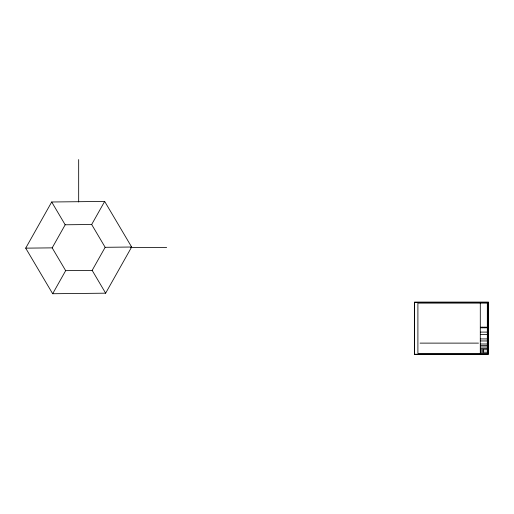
<?xml version="1.0" encoding="UTF-8"?>
<svg xmlns="http://www.w3.org/2000/svg" width="514" height="514" viewBox="0 0 514 514"><rect width="100%" height="100%" fill="white"/><g stroke="black" fill="none" stroke-linecap="round" stroke-linejoin="round"><path stroke-width="0.77" d="M25.7 248.146L51.696 201.989L104.67 201.43L131.642 247.022L105.646 293.179L52.672 293.738L25.7 248.146L52.184 247.864L65.182 224.785L91.672 224.502L105.158 247.305L131.642 247.022M52.672 293.738L65.67 270.66L92.16 270.377L105.646 293.179M91.672 224.502L104.67 201.43M92.16 270.377L105.158 247.305M130.672 247.581L166.664 247.581M480.558 327.206L487.066 327.206M480.558 327.784L487.066 327.784M480.558 332.095L487.066 332.095M480.558 334.614L487.066 334.614M480.558 338.925L487.066 338.925M480.558 340.955L487.066 340.955M420.073 343.121L478.489 343.121M480.558 344.001L487.066 344.001M480.558 345.498L487.066 345.498M480.558 346.995L487.066 346.995M480.558 348.492L487.066 348.492M480.558 349.751L487.066 349.751M480.558 350.978L483.231 350.978M480.558 352.212L487.066 352.212M51.696 201.989L65.182 224.785M52.184 247.864L65.67 270.66M484.895 327.206L484.895 327.784M483.231 349.751L483.231 352.212M482.73 327.206L482.73 327.784M480.294 303.112L480.294 353.446M78.674 159.584L78.674 201.983M488.3 302.142L414.38 302.142L414.38 354.416L488.3 354.416L488.3 302.142M488.127 302.322L414.56 302.322L414.56 354.236L488.127 354.236L488.127 302.322M487.33 303.112L417.901 303.112L417.901 353.446L487.33 353.446L487.33 303.112"/></g></svg>
